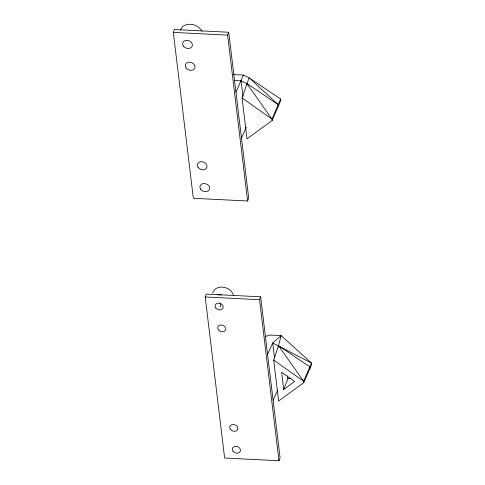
<?xml version="1.0" encoding="UTF-8"?>
<svg xmlns="http://www.w3.org/2000/svg" width="485" height="485" viewBox="0 0 485 485"><rect width="100%" height="100%" fill="white"/><g stroke="black" fill="none" stroke-linecap="round" stroke-linejoin="round"><path stroke-width="0.73" d="M267.575 354.45L260.657 296.82L206.313 294.092L205.197 296.965L224.622 458.022L278.966 460.75L280.081 457.876L267.575 354.45L272.715 342.98L281.154 335.59L311.509 363.095L311.673 364.459L303.798 382.635L278.645 401.046L273.704 360.088L278.475 345.666L281.154 335.59L270.187 335.038L265.143 336.517M278.566 106.16L278.402 104.79L249.09 77.782L280.633 99.031L280.797 100.395L272.182 120.498L246.986 138.862L242.088 97.958L249.09 77.782L243.331 75.09L233.606 74.605M272.182 120.498L272.018 119.134L280.633 99.031M173.327 32.398L174.442 29.524L228.714 32.246L248.72 198.129L247.605 201.002L193.333 198.28L173.327 32.398L227.598 35.12L228.714 32.246M235.959 92.32L243.331 75.09M278.966 460.75L259.542 299.694L260.657 296.82M283.695 389.54L281.609 372.25L294.68 381.501L283.695 389.54L287.841 378.858L287.478 375.851M241.475 138.055L246.283 127.258M273.128 400.24L277.638 390.116M287.841 378.858L290.715 378.209M234.37 80.51L241.1 80.843L246.859 83.535L278.402 104.79M205.197 296.965L259.542 299.694M303.798 382.635L303.634 381.271L311.509 363.095L272.715 342.98L274.613 358.742M278.651 347.157L278.475 345.666L310.018 366.927L310.188 368.291M242.088 97.958L272.018 119.134L246.859 83.535L246.992 84.675M273.704 360.088L303.634 381.271L278.475 345.666M241.1 80.843L242.985 96.588M227.598 35.12L247.605 201.002M220.172 302.973L220.663 307.072M180.444 30.228A11.749 9.257 21.2 0 1 190.453 24.25A11.749 9.257 21.2 0 1 202.033 31.313M212.727 293.17A10.912 8.603 21.2 0 1 222.845 287.12A10.912 8.603 21.2 0 1 233.582 295.353M217.128 294.807A10.912 8.603 21.2 0 1 221.263 295.013M200.832 189.453A5.014 3.947 21.2 0 0 209.247 189.871A5.014 3.947 21.2 0 0 204.3 183.518A5.014 3.947 21.2 0 0 200.832 189.453M198.195 167.604A5.014 3.947 21.2 0 0 206.616 168.028A5.014 3.947 21.2 0 0 201.663 161.675A5.014 3.947 21.2 0 0 198.195 167.604M183.56 46.239A5.014 3.947 21.2 0 0 191.975 46.657A5.014 3.947 21.2 0 0 187.028 40.303A5.014 3.947 21.2 0 0 183.56 46.239M186.191 68.082A5.014 3.947 21.2 0 0 194.612 68.506A5.014 3.947 21.2 0 0 189.659 62.147A5.014 3.947 21.2 0 0 186.191 68.082M233.109 451.28A4.177 3.292 21.2 0 0 240.123 451.632A4.177 3.292 21.2 0 0 236.001 446.333A4.177 3.292 21.2 0 0 233.109 451.28M215.837 308.066A4.177 3.292 21.2 0 0 222.851 308.418A4.177 3.292 21.2 0 0 218.723 303.125A4.177 3.292 21.2 0 0 215.837 308.066M230.478 429.431A4.177 3.292 21.2 0 0 237.492 429.783A4.177 3.292 21.2 0 0 233.364 424.49A4.177 3.292 21.2 0 0 230.478 429.431M218.468 329.909A4.177 3.292 21.2 0 0 225.483 330.261A4.177 3.292 21.2 0 0 221.36 324.968A4.177 3.292 21.2 0 0 218.468 329.909"/></g></svg>
